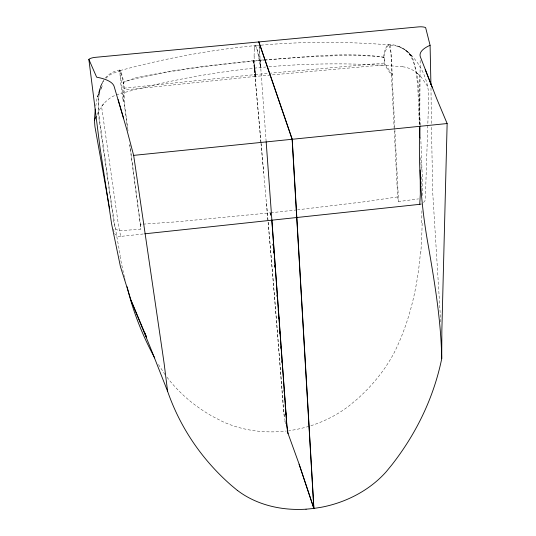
<?xml version="1.0" encoding="UTF-8"?>
<svg xmlns="http://www.w3.org/2000/svg" width="536" height="536" viewBox="0 0 536 536"><rect width="100%" height="100%" fill="white"/><g stroke="black" fill="none" stroke-linecap="round" stroke-linejoin="round"><path stroke-width="0.4" stroke-dasharray="2.68 2.01" d="M420.164 60.434L419.728 125.27M421.752 222.896L421.919 208.94M254.077 56.092L254.245 51.255M128.037 130.831L124.104 101.09L124.66 89.974L123.086 79.174L121.196 72.105A49.56 3.028 82.9 0 0 119.91 70.926L112.433 73.526A26.74 25.795 47.4 0 0 105.103 79.12M264.442 59.818C304.006 57.426 344.132 51.583 383.602 57.171L383.535 58.511C383.488 53.633 385.129 48.575 387.776 44.515C395.454 44.059 403.038 47.55 408.365 52.957C416.103 62.625 416.586 75.904 417.805 87.743L419.387 125.203M124.104 101.09L123.092 101.183L123.776 88.206L123.146 82.236L136.05 77.74L167.688 71.596L201.389 66.551L253.655 60.655L253.783 61.057L255.545 76.393L124.66 89.974M254.171 51.262L254.359 49.372M420.479 251.753C417.712 286.733 409.705 321.855 393.886 353.311A182.119 156.378 -8.4 0 1 356.989 399.287L348.681 406.167A109.009 90.825 -12.2 0 1 288.683 430.716M123.146 82.236L123.367 83.569L121.478 74.772L119.742 70.015L120.513 81.593L123.092 101.183M254.285 49.379L255.116 45.6L260.067 45.245M422.314 195.553L422.857 191.828L420.747 137.149M95.79 105.981L97.184 97.411L99.267 91.489L102.416 85.747L97.646 97.117L99.401 89.881L102.343 82.832M263.618 59.878L253.582 60.863L260.945 142.67M254.58 46.759L255.042 45.607L255.659 45.882L257.401 50.565L260.657 67.489L259.029 45.238M97.21 114.456C100.889 105.371 108.158 97.304 117.719 94.416A586.022 424.566 -10.6 0 1 265.662 67.04M423.601 202.548L425.309 200.156L428.633 99.796C429.457 83.837 422.737 67.583 411.976 55.932C406.697 49.553 398.804 45.439 390.523 45.118A48.608 9.494 85.8 0 0 387.086 46.719L384.506 54.082L384.593 64.823L391.434 75.007L397.632 196.92L398.57 201.563L418.549 198.883M103.696 103.716L101.565 106.423L118.61 226.306L120.721 236.396L143.97 233.904M123.025 82.551L129.504 80.159C170.254 69.955 212.089 65.446 253.783 61.057M119.742 70.015C96.172 74.357 97.15 100.714 99.462 119.16C106.275 164.666 111.495 210.447 120.352 255.632M120.252 70.544C164.391 58.478 209.502 50.083 255.042 45.607M397.632 196.92L363.093 201.938L297.641 209.804M296.81 209.904L271.296 212.725M123.776 88.206L255.009 74.605M270.74 214.427L270.405 212.826L176.344 221.85L140.439 224.323L129.9 144.881M391.434 75.007L392.406 74.913C391.005 64.91 393.216 53.62 388.426 44.401M253.729 60.648L255.076 74.598L268.382 73.345M269.213 73.271L384.386 63.02L392.406 74.913M255.076 74.598L255.618 76.387L384.593 64.823M253.85 61.05L263.792 60.226M264.617 60.153C302.15 56.923 339.851 54.25 377.532 56.327L384.118 57.426L384.386 63.02M140.439 224.323L140.847 229.107L119.106 230.855L115.716 228.993L114.215 224.651L99.16 120.319L98.108 106.791L99.401 89.881A26.74 25.795 47.4 0 1 104.105 80.299M260.891 45.185C303.59 41.386 346.578 41.54 389.303 44.89M120.721 236.396L117.552 236.47L114.369 233.415L113.27 227.673M402.63 66.766C409.115 67.395 414.971 70.819 419.554 75.321L419.876 125.538M255.116 45.6L255.732 45.875L257.481 50.558L260.731 67.482M383.602 57.171L384.118 57.426M417.169 73.117L421.363 77.251L428.184 87.234M405.926 50.284L412.097 56.716L409.169 53.339M167.024 377.217L169.021 379.823A180.846 154.495 -16.8 0 0 213.067 416.693L222.406 421.497A109.009 90.825 -12.2 0 0 286.271 431.018M165.028 374.604L158.314 364.306M284.891 421.095L285.487 423.514L283.544 410.884L278.063 340.889A760.028 25.393 84.1 0 0 266.359 202.608L261.092 143.487M119.91 70.926L127.474 128.071M129.665 144.633L140.847 229.107M284.201 416.459L278.13 340.876A760.028 25.42 84.1 0 0 266.425 202.601M254.701 66.25L255.618 76.387M255.545 76.393L254.238 60.662M261.019 142.663L253.655 60.856M261.025 143.494L263.692 172.947M259.109 45.232L266.097 140.914M390.523 45.118L398.57 201.563M420.258 125.471L418.717 88.755L417.336 75.569L413.169 59.576A26.224 24.83 -66.4 0 0 398.04 46.243M420.753 157.664L421.202 169.336M440.726 322.002L432.72 192.525L431.453 125.92M421.423 176.873L421.725 186.917M254.151 56.086L254.165 60.669M430.978 87.971L431.426 124.272M268.971 66.745A586.022 424.566 -10.6 0 1 402.583 66.786M270.405 212.826A387.628 18.278 84.1 0 1 270.693 216.122M125.096 280.254A374.376 118.711 86.5 0 1 124.566 277.903M124.392 277.112A374.376 118.711 86.5 0 1 119.99 256.188M270.472 212.819A387.628 18.298 84.1 0 1 270.693 215.291M422.16 223.217A373.398 151.802 81.4 0 1 420.861 252.128"/><path stroke-width="0.8" d="M271.819 220.189L286.834 425.604L287.711 432.579L299.148 464.176L313.915 508.436L321.707 507.183A98.624 77.378 -12.9 0 0 386.309 471.626L391.816 464.893A338.94 283.082 1.3 0 0 441.718 358.725L441.852 330.759L447.138 123.541L436.76 98.778L420.392 56.917A54.907 16.784 -0.5 0 1 430.086 45.292L425.624 27.604A6.399 1.829 -1.6 0 0 418.522 26.887L95.354 57.339A6.566 1.91 -6.7 0 0 88.862 59.375L99.803 146.073L111.709 224.457L120.386 266.412L131.173 300.709L151.366 350.021L167.594 391.273A330.39 268.194 -27.1 0 0 231.063 485.16L237.408 490.46M419.708 127.722C418.355 167.54 421.249 207.378 428.465 246.573C434.81 283.685 441.095 320.977 441.718 358.725M144.8 233.81L419.748 204.33L420.325 194.173L420.164 169.899M109.029 205.523L94.932 126.603L94.436 120.185L95.287 109.096M94.436 120.185L96.172 116.607M419.748 204.33L421.242 204.035M88.862 59.375L96.648 77.191A56.622 17.815 -7.6 0 1 114.141 86.457L126.824 129.658L133.658 155.373L292.127 139.28L313.828 508.443L306.002 509.2M258.868 41.929L292.227 139.273L447.138 123.541M154.676 357.867C142.489 335.482 133.002 311.543 127.092 286.733M131.173 300.709L146.603 337.312M144.72 332.809L146.609 337.318M425.236 69.647L432.217 87.428M258.788 41.935L292.127 139.28M299.081 464.189L313.828 508.443M118.128 99.562L123.488 117.927M288.053 433.738L286.894 425.591L266.158 141.745M109.177 206.333L109.646 208.799M133.658 155.373L164.096 363.167L167.594 391.273M276.703 288.797L276.583 287.189L276.636 288.804M277.186 295.236L277.306 296.844M277.119 295.242L277.239 296.857M278.218 309.339L278.278 311.014M278.767 316.83L278.82 318.505M279.316 324.327L279.37 326.002M279.866 331.824L279.919 333.493M280.415 339.315L280.469 340.99M280.965 346.812L281.018 348.48M281.996 360.969L282.057 362.638M282.546 368.46L282.606 370.135M283.584 382.617L283.638 384.292M284.134 390.114L284.187 391.783M284.676 397.605L284.737 399.28M285.226 405.102L285.286 406.777M285.775 412.599L285.835 414.268M292.227 139.273L313.915 508.436M430.086 45.292L430.924 84.681M419.882 126.375L419.956 137.256M273.206 245.609A387.628 18.278 84.1 0 0 273.072 243.987A387.628 18.298 84.1 0 1 273.28 245.602M273.675 251.257A387.628 18.278 84.1 0 1 273.802 252.858M274.258 258.432A387.628 18.278 84.1 0 1 274.385 260.02M274.955 267.082A387.628 18.278 84.1 0 0 274.827 265.521A387.628 18.298 84.1 0 1 275.022 267.075M275.404 272.777A387.628 18.278 84.1 0 1 275.531 274.405M306.083 509.193A98.624 77.378 -12.9 0 1 237.488 490.453M273.742 251.25A387.628 18.298 84.1 0 1 273.876 252.851M274.332 258.426A387.628 18.298 84.1 0 1 274.459 260.007M275.471 272.77A387.628 18.298 84.1 0 1 275.598 274.399"/></g></svg>
